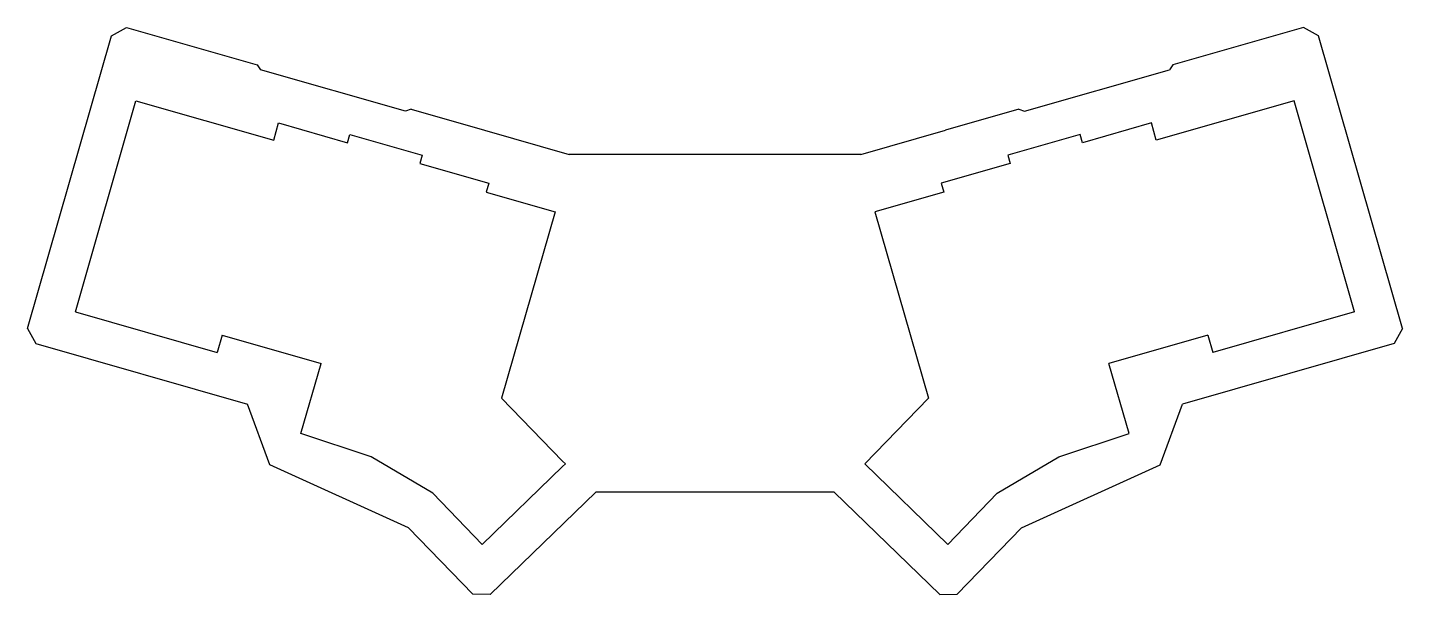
# Model space of a CAD drawing. Header units: millimetres. Extents: x -350 to 15, y -132 to 19.
import ezdxf

# ---------------------------------------------------------------- set-up
doc = ezdxf.new("R2010")
doc.units = ezdxf.units.MM

msp = doc.modelspace()

# ---------------------------------------------------------------- linework, layer by layer
at = {"color": 7, "linetype": 'Continuous', "lineweight": 25}
for p, q in [((-327.91, 16.75), (-323.9, 18.97)), ((-323.9, 18.97), (-289.25, 9.04)), ((-11.69, 18.97), (-46.34, 9.04)), ((-7.68, 16.75), (-11.69, 18.97)), ((-350.17, -60.89), (-327.91, 16.75)), ((14.58, -60.89), (-7.68, 16.75)), ((-289.25, 9.04), (-288.32, 7.77)), ((-249.87, -3.25), (-288.32, 7.77)), ((-85.72, -3.25), (-47.27, 7.77)), ((-46.34, 9.04), (-47.27, 7.77)), ((-337.46, -56.46), (-321.4, -0.46)), ((-321.4, -0.46), (-284.87, -10.94)), ((-248.41, -2.67), (-249.87, -3.25)), ((-248.41, -2.67), (-228.96, -8.25)), ((-87.18, -2.67), (-106.63, -8.25)), ((-87.18, -2.67), (-85.72, -3.25)), ((-14.19, -0.46), (-50.72, -10.94)), ((1.87, -56.46), (-14.19, -0.46)), ((-284.87, -10.94), (-283.56, -6.37)), ((-283.56, -6.37), (-265.3, -11.61)), ((-52.03, -6.37), (-70.29, -11.61)), ((-50.72, -10.94), (-52.03, -6.37)), ((-265.3, -11.61), (-264.68, -9.45)), ((-264.68, -9.45), (-245.45, -14.96)), ((-228.96, -8.25), (-206.45, -14.7)), ((-129.14, -14.7), (-106.63, -8.25)), ((-70.91, -9.45), (-90.14, -14.96)), ((-70.29, -11.61), (-70.91, -9.45)), ((-245.45, -14.96), (-246.07, -17.12)), ((-246.07, -17.12), (-227.81, -22.36)), ((-129.14, -14.7), (-206.45, -14.7)), ((-89.52, -17.12), (-107.78, -22.36)), ((-90.14, -14.96), (-89.52, -17.12)), ((-227.81, -22.36), (-228.5, -24.76)), ((-228.5, -24.76), (-210.23, -30)), ((-107.09, -24.76), (-125.36, -30)), ((-107.78, -22.36), (-107.09, -24.76)), ((-210.23, -30), (-224.39, -79.38)), ((-125.36, -30), (-111.2, -79.38)), ((-337.46, -56.46), (-299.85, -67.25)), ((1.87, -56.46), (-35.74, -67.25)), ((-350.17, -60.89), (-347.95, -64.9)), ((14.58, -60.89), (12.36, -64.9)), ((-347.95, -64.9), (-291.81, -81)), ((-298.54, -62.68), (-299.85, -67.25)), ((-298.54, -62.68), (-272.29, -70.2)), ((-37.05, -62.68), (-63.3, -70.2)), ((12.36, -64.9), (-43.78, -81)), ((-37.05, -62.68), (-35.74, -67.25)), ((-277.63, -88.83), (-272.29, -70.2)), ((-57.96, -88.83), (-63.3, -70.2)), ((-224.39, -79.38), (-208.21, -96.16)), ((-111.2, -79.38), (-128.07, -96.88)), ((-285.91, -97.09), (-291.81, -81)), ((-49.68, -97.09), (-43.78, -81)), ((-258.97, -95.01), (-277.63, -88.83)), ((-76.62, -95.01), (-57.96, -88.83)), ((-249.11, -113.82), (-285.91, -97.09)), ((-242.66, -104.67), (-258.97, -95.01)), ((-208.24, -97.57), (-229.53, -118.23)), ((-208.24, -97.57), (-207.49, -96.86)), ((-207.49, -96.86), (-208.21, -96.16)), ((-128.07, -96.88), (-106.06, -118.23)), ((-92.94, -104.67), (-76.62, -95.01)), ((-86.48, -113.82), (-49.68, -97.09)), ((-229.53, -118.23), (-242.66, -104.67)), ((-227.45, -131.53), (-199.38, -104.35)), ((-136.21, -104.35), (-199.38, -104.35)), ((-108.14, -131.53), (-136.21, -104.35)), ((-106.06, -118.23), (-92.94, -104.67)), ((-232.03, -131.46), (-249.11, -113.82)), ((-103.56, -131.46), (-86.48, -113.82)), ((-227.45, -131.53), (-232.03, -131.46)), ((-108.14, -131.53), (-103.56, -131.46))]:
    msp.add_line(p, q, dxfattribs=at)

doc.saveas('drawing.dxf')
